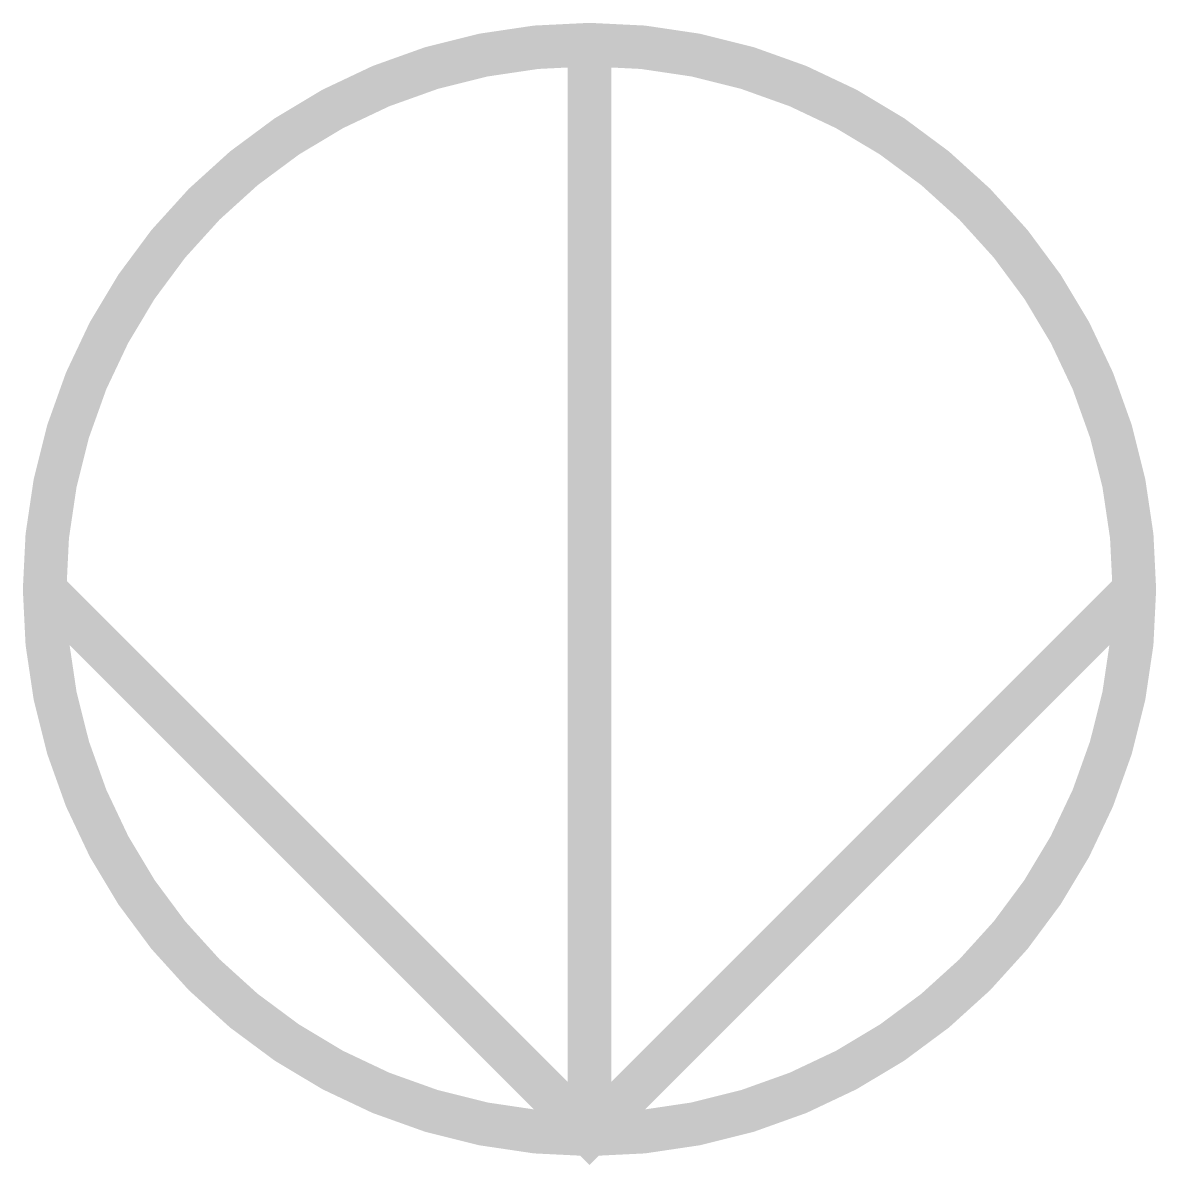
# Model space of a CAD drawing. Extents: x -0.05 to 2.55, y -0.07 to 2.55.
import ezdxf

# ---------------------------------------------------------------- set-up
doc = ezdxf.new("R2010")
doc.units = 0
doc.header["$MEASUREMENT"] = 0
doc.layers.get('0').update_dxf_attribs({"linetype": 'CONTINUOUS'})

msp = doc.modelspace()

# ---------------------------------------------------------------- linework, layer by layer
at = {"color": 7, "const_width": 0.1}
msp.add_lwpolyline([(1.25, 0, 1), (1.25, 2.5, 1), (1.25, 0, 1)], format="xyb", dxfattribs=at)
at = {"const_width": 0.1}
for points in [[(1.25, 2.5), (1.25, 0)], [(0, 1.25), (1.25, 0), (2.5, 1.25)]]:
    msp.add_lwpolyline(points, dxfattribs=at)

doc.saveas('drawing.dxf')
